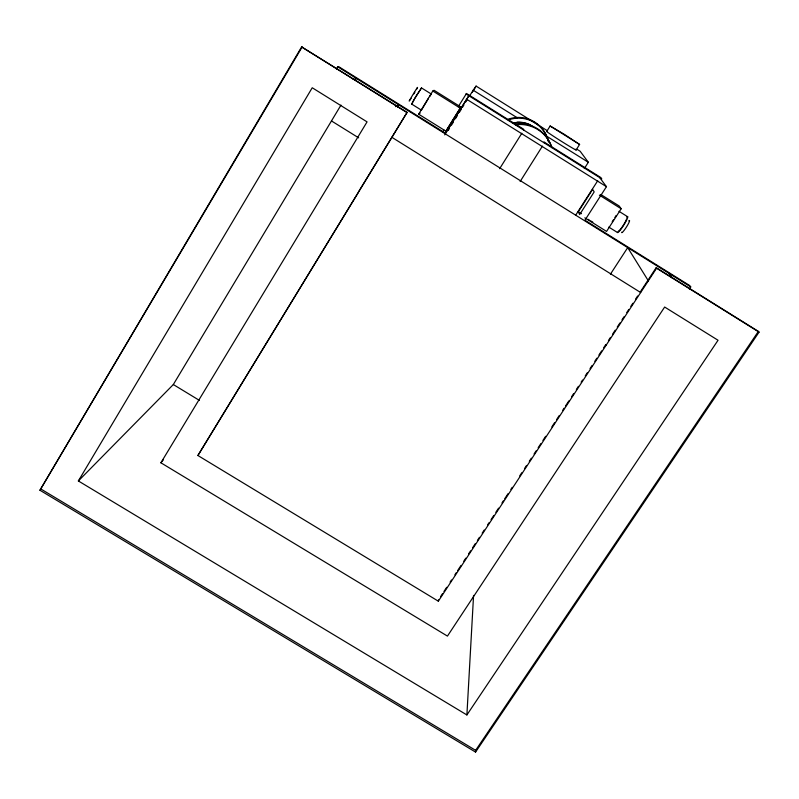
<?xml version="1.0" encoding="UTF-8"?>
<svg xmlns="http://www.w3.org/2000/svg" width="799" height="799" viewBox="0 0 799 799"><rect width="100%" height="100%" fill="white"/><g stroke="black" fill="none" stroke-linecap="round" stroke-linejoin="round"><path stroke-width="1.2" d="M358.401 192.07L407.11 112.369L301.623 46.921L39.95 490.246L475.555 752.079L475.625 750.341L758.381 331.385L656.189 267.665L640.309 291.895L640.658 292.524L391.9 137.328M466.896 714.955L718.041 340.254L664.648 307.036L447.45 636.104L160.899 462.791L367.061 121.877L312.229 87.76L78.362 480.948L466.896 714.955L473.567 595.405M421.482 110.202L411.645 104.06L414.301 99.306M407.11 112.369L197.912 455.51L438.341 601.188L438.501 599.799M431.35 94.072L421.482 87.91L421.083 88.869M412.793 102.052L413.582 100.564M421.522 110.022L428.474 98.377M416.449 89.538C422.192 79.181 403.275 110.232 411.125 98.297M39.95 490.246L302.162 46.931M413.622 100.304L421.482 87.91M336.439 68.934L337.717 66.786L338.726 66.677L445.353 133.173L468.853 95.75L444.743 134.881M78.362 480.948L173.323 384.539L340.973 105.098M413.912 93.853L414.871 92.265M414.751 98.377L417.318 94.172M397.572 107.006L398.851 104.909L395.555 106.657M358.142 192.759L197.912 455.51M418.656 114.187L432.808 91.016L434.057 90.277L460.903 107.056L445.912 131.186L418.656 114.187L420.144 113.039M442.626 132.095L443.924 129.977M458.246 106.696L466.486 93.493L523.575 129.208L523.794 130.117M445.912 131.186L460.903 107.056M448.199 130.487L449.507 128.359M451.465 125.173L453.433 121.987M455.39 118.801L457.358 115.615M459.325 112.429L461.283 109.243M462.591 107.116L463.899 104.999M465.867 101.813L467.175 99.685M469.133 96.499L476.084 86.092L547.565 130.846M472.169 92.444L476.084 86.092M499.645 168.689L521.837 133.243M546.706 131.455L550.141 126.002L564.184 134.252L579.595 144.449L576.149 149.892M520.159 181.483L542.431 146.127M584.329 168.559L588.334 162.277L580.154 151.251L576.998 149.283M575.729 215.101L597.722 180.744M578.316 211.735L592.618 189.393L594.186 191.88L579.625 214.611L578.316 211.735L581.492 213.713M418.097 93.074L420.114 90.037M599.719 177.618L606.451 186.676L584.928 220.214L689.607 285.493L690.726 286.921L689.347 288.988M600.778 194.497L619.155 205.972L621.183 208.759L606.561 231.41L584.808 217.837M610.426 274.197L627.704 247.62L648.438 280.978M429.572 96.649L431.061 94.412M440.549 596.673L442.596 593.547M443.964 591.47L446.691 587.305M450.107 582.091L451.465 580.014M454.881 574.811L456.249 572.723M457.617 570.636L461.023 565.432M463.76 561.268L465.807 558.141M468.534 553.977L470.581 550.851M472.628 547.724L475.355 543.56M477.403 540.444L479.45 537.318M482.187 533.153L484.234 530.027M487.65 524.813L489.008 522.736M491.055 519.61L493.792 515.445M495.839 512.319L498.566 508.154M501.982 502.951L503.34 500.863M504.708 498.786L508.124 493.572M510.851 489.407L512.219 487.33M519.73 475.874L521.777 472.748M524.504 468.584L526.551 465.457M529.278 461.293L531.325 458.167M534.062 454.002L536.109 450.876M538.156 447.75L540.883 443.585M542.93 440.459L545.657 436.294M551.809 426.926L554.536 422.761M556.583 419.635L559.31 415.47M562.726 410.257L564.094 408.179M565.452 406.092L568.868 400.888M571.595 396.723L573.642 393.597M576.379 389.433L578.426 386.307M581.153 382.142L582.521 380.054M585.248 375.89L587.295 372.773M590.032 368.599L592.079 365.483M594.806 361.318L596.853 358.192M598.9 355.066L601.627 350.901M603.674 347.775L605.722 344.649L605.992 345.418M608.439 340.514L610.476 337.408M612.503 334.302L615.22 330.167M617.247 327.061L619.964 322.926M622.002 319.82L624.029 316.724M626.746 312.579L628.783 309.473M630.811 306.377L632.848 303.27M635.555 299.136L637.592 296.029M438.341 601.188L656.588 268.234L656.189 267.665M475.555 752.079L759.05 332.124L758.381 331.385M412.584 102.811L411.645 104.06M160.899 462.791L163.276 459.924M466.486 93.493L466.067 94.002L601.787 178.906L600.698 177.458L543.949 141.952L544.399 143.001M353.198 79.431L356.813 78.692M579.595 144.449L550.141 126.002M592.808 222.152L590.631 220.894M41.109 489.138L475.625 750.341M173.323 384.539L199.37 400.369M331.465 120.939L358.661 137.837M466.366 99.066L606.451 186.676M432.808 91.016L460.134 108.095M599.38 195.126L621.183 208.759M618.975 211.306L627.714 216.769M608.788 227.086L617.517 232.529M337.717 66.786L690.726 286.921M301.623 46.921L406.861 112.539M656.588 268.234L759.05 332.124M473.058 90.127L517.472 117.922M546.027 135.8L588.334 162.277M588.104 219.306L589.372 220.115M668.893 273.308L672.558 278.302M575.43 149.283A17.408 0.539 32.2 0 1 562.087 141.743A17.408 0.539 32.2 0 1 547.075 131.525M616.049 215.54A9.408 1.129 -57.5 0 1 614.88 217.558M613.572 219.645A9.408 1.129 -57.5 0 1 612.224 221.663M626.656 217.308A9.398 1.198 -57.5 0 1 624.009 224.699A9.398 1.198 -57.5 0 1 617.507 231.97M626.556 219.006A7.231 0.919 -57.5 0 1 622.661 226.277A7.231 0.919 -57.5 0 1 618.686 230.721M628.753 220.894A7.231 0.939 -57.5 0 1 626.726 226.596A7.231 0.939 -57.5 0 1 621.712 232.179M508.134 119.221A30.841 30.622 -51.8 0 1 548.254 141.273M508.174 119.97A31.161 30.951 -51.4 0 1 548.733 142.262M517.073 122.197A26.836 26.657 -51.5 0 1 530.636 125.044M512.469 123.116A26.926 26.747 -51.4 0 1 532.753 126.462M515.485 124.784A33.977 33.748 -47 0 1 551.919 147.575M515.365 123.945A33.608 33.378 -47.6 0 1 551.719 147.535"/></g></svg>
